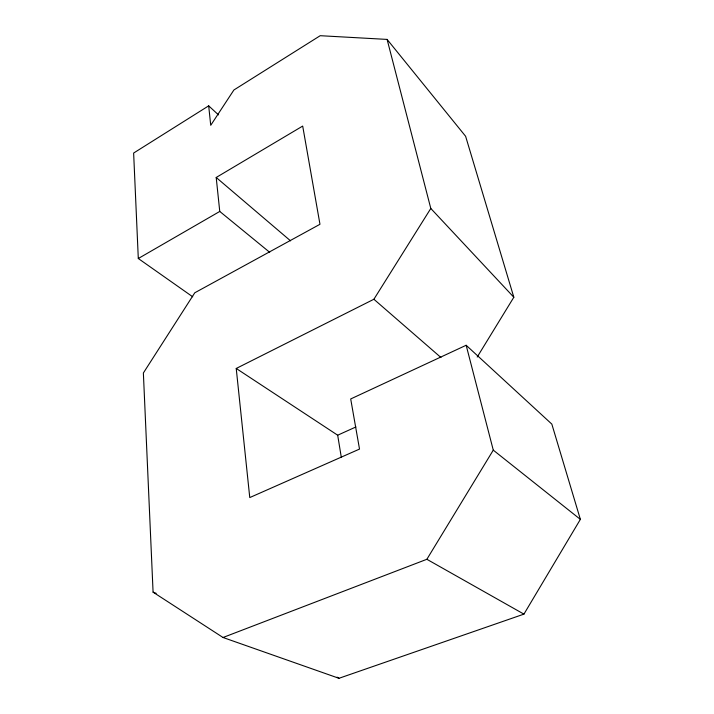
<?xml version="1.0" encoding="UTF-8"?>
<svg xmlns="http://www.w3.org/2000/svg" width="714" height="714" viewBox="0 0 714 714"><rect width="100%" height="100%" fill="white"/><g stroke="black" fill="none" stroke-linecap="round" stroke-linejoin="round"><path stroke-width="1.07" d="M269.696 252.31L219.76 211.442L216.199 177.474L302.691 126.075L319.97 224.294L194.788 292.776L143.371 372.985L153.082 592.174L223.027 637.495L338.963 678.3L523.933 614.129L580.366 519.373L551.833 424.107L466.162 345.264L350.699 398.956L359.517 449.079L249.766 497.569L236.227 368.46L373.895 299.255L430.801 208.461L387.104 39.413L320.211 35.7L233.897 89.991L210.728 125.307L208.684 105.842L133.634 153.046L138.302 258.513L192.709 296.792M223.027 637.495L426.865 559.285L493.276 450.141L466.162 345.264M477.211 357.036L513.83 297.247L465.617 136.285L387.104 39.413M138.302 258.513L219.76 211.442M236.227 368.46L337.677 435.201L355.929 426.954M153.082 592.174L156.196 593.334M426.865 559.285L523.933 614.129M337.088 677.14L338.963 678.3M493.276 450.141L580.366 519.373M216.199 177.474L290.571 240.859M373.895 299.255L440.957 357.527M208.684 105.842L218.511 114.909M430.801 208.461L513.83 297.247M337.677 435.201L341.274 457.112"/></g></svg>
